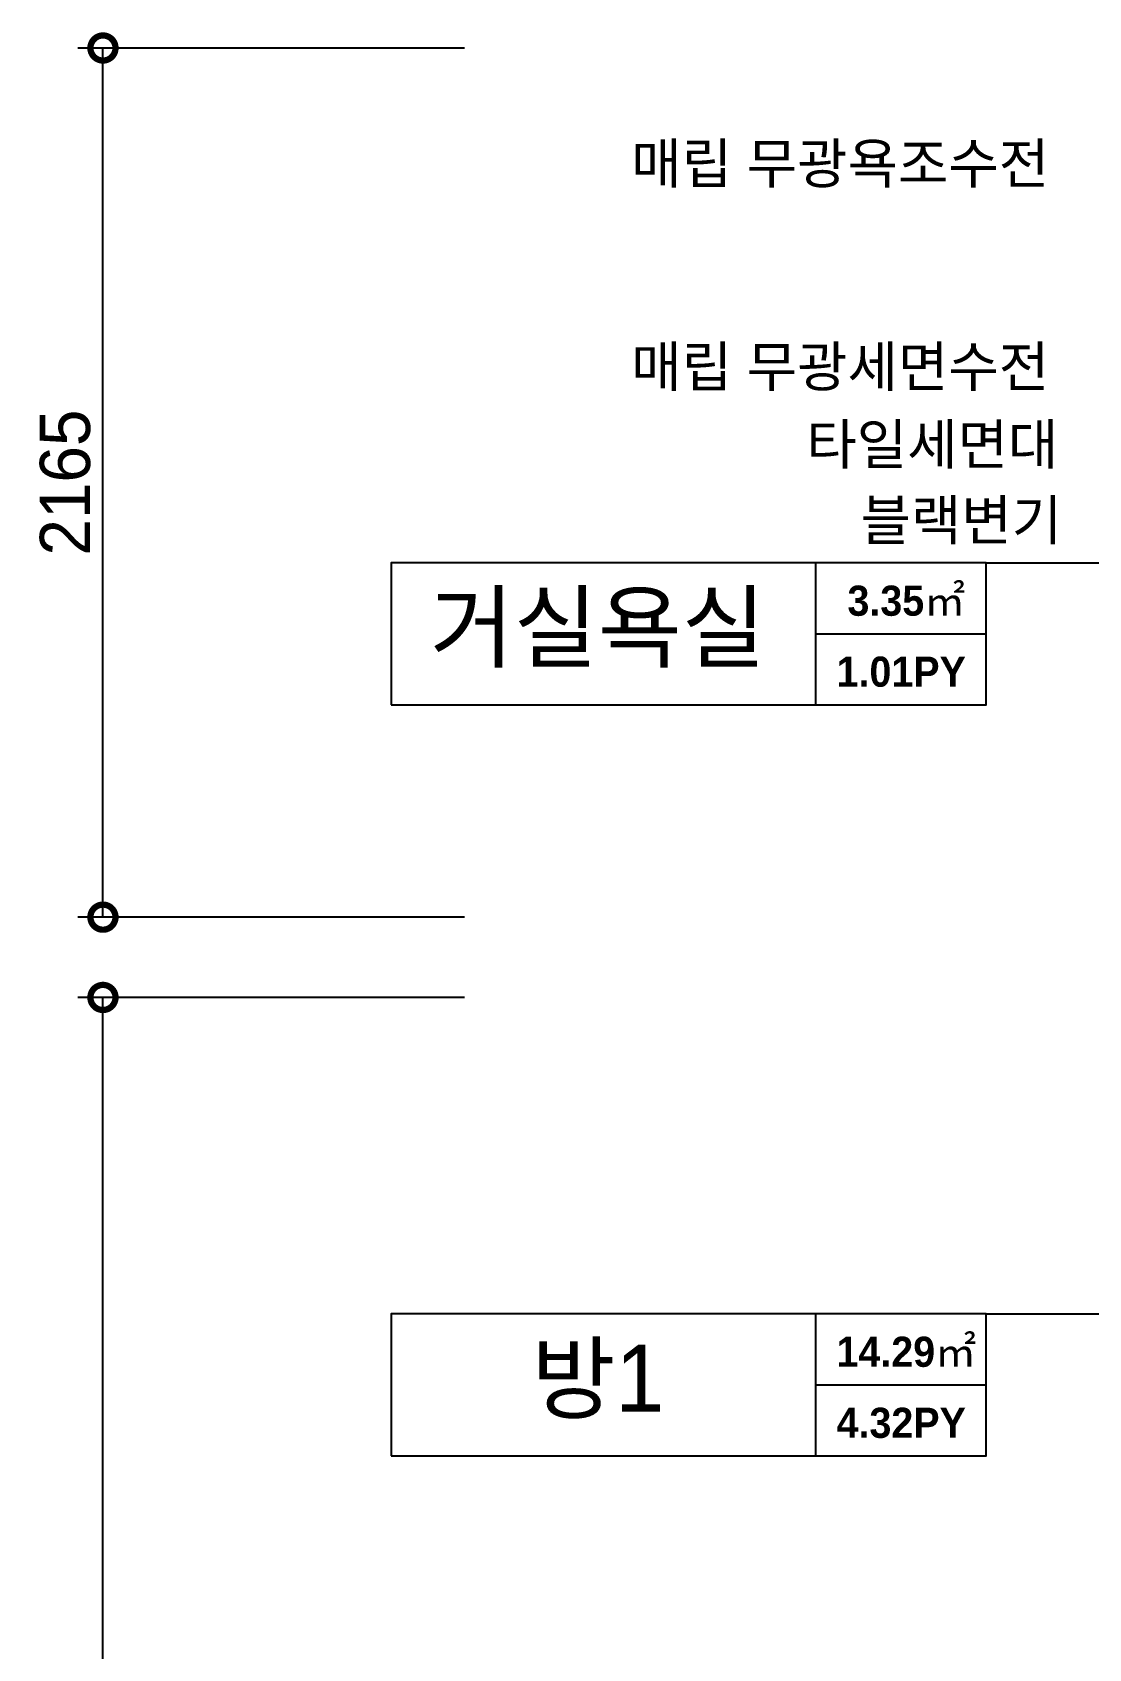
# Model space of a CAD drawing. Header units: millimetres. Extents: x 0 to 460316, y -63250 to 103204.
# Drawn here: x 111287 to 113917, y 59320 to 63346 of the extents above; entities that cross this region are included whole.
import ezdxf
from ezdxf.enums import TextEntityAlignment as Align

# ---------------------------------------------------------------- set-up
doc = ezdxf.new("R2010")
doc.units = ezdxf.units.MM
doc.header["$LTSCALE"] = 25
for name, color, linetype in [('0-ELC TEXT', 7, 'Continuous'), ('03-TEXT', 3, 'Continuous'), ('07-DIM WAL', 5, 'Continuous'), ('설비', 140, 'Continuous')]:
    doc.layers.add(name, color=color, linetype=linetype)
doc.styles.add('넥슨고딕', font='NEXONLv1GothicBold.ttf')
doc.styles.add('스타일1', font='HY울릉도M.TTF')
doc.styles.add('코레일둥고', font='Korail_Round_Gothic_Medium.ttf')
doc.dimstyles.new('50', dxfattribs={"dimscale": 50, "dimtxt": 2.5, "dimasz": 2.5, "dimexe": 1.25, "dimexo": 2, "dimtad": 1, "dimdec": 0, "dimtxsty": '스타일1', "dimblk": 'DOTSMALL', "dimcen": 2.5, "dimclrd": 1, "dimclre": 1, "dimclrt": 2, "dimadec": 0, "dimazin": 0, "dimtfac": 1, "dimtdec": 0, "dimtix": 1, "dimtmove": 0, "dimatfit": 3, "dimldrblk": 'DOTSMALL', "dimfxl": 1.25, "dimarcsym": 0})

# ---------------------------------------------------------------- blocks, each defined once
blk = doc.blocks.new('_DotSmall')
at = {"color": 0, "linetype": 'ByBlock', "const_width": 0.5}
blk.add_lwpolyline([(-0.0625, 0, 1), (0.0625, 0, 1)], format="xyb", close=True, dxfattribs=at)
blk = doc.blocks.new('*D210')
at = {"layer": '07-DIM WAL', "color": 1, "lineweight": -2}
for p, q in [((112362.8, 60942.2), (111400.3, 60942.2)), ((111462.8, 56202.2), (111462.8, 60942.2)), ((112362.8, 56202.2), (111400.3, 56202.2))]:
    blk.add_line(p, q, dxfattribs=at)
at = {"layer": 'Defpoints', "color": 0}
for p in [(111462.8, 60942.2), (112462.8, 60942.2), (112462.8, 56202.2)]:
    blk.add_point(p, dxfattribs=at)
at = {"layer": '07-DIM WAL', "color": 1, "lineweight": -2, "xscale": 125, "yscale": 125, "zscale": 125}
for p, rotation in [((111462.8, 60942.2), 90), ((111462.8, 56202.2), 270)]:
    blk.add_blockref('_DotSmall', p, dxfattribs=dict(at, rotation=rotation))
at = {"layer": '07-DIM WAL', "color": 2, "insert": (111369, 58572.2), "char_height": 125, "attachment_point": 5, "rotation": 90, "style": '스타일1'}
blk.add_mtext('4740', dxfattribs=at)
blk = doc.blocks.new('*D211')
at = {"layer": '07-DIM WAL', "color": 1, "lineweight": -2}
for p, q in [((112362.8, 63307.2), (111400.3, 63307.2)), ((111462.8, 61142.2), (111462.8, 63307.2)), ((112362.8, 61142.2), (111400.3, 61142.2))]:
    blk.add_line(p, q, dxfattribs=at)
at = {"layer": 'Defpoints', "color": 0}
for p in [(111462.8, 63307.2), (112462.8, 63307.2), (112462.8, 61142.2)]:
    blk.add_point(p, dxfattribs=at)
at = {"layer": '07-DIM WAL', "color": 1, "lineweight": -2, "xscale": 125, "yscale": 125, "zscale": 125}
for p, rotation in [((111462.8, 63307.2), 90), ((111462.8, 61142.2), 270)]:
    blk.add_blockref('_DotSmall', p, dxfattribs=dict(at, rotation=rotation))
at = {"layer": '07-DIM WAL', "color": 2, "insert": (111369, 62224.7), "char_height": 125, "attachment_point": 5, "rotation": 90, "style": '스타일1'}
blk.add_mtext('2165', dxfattribs=at)

msp = doc.modelspace()

# ---------------------------------------------------------------- linework, layer by layer
at = {"layer": '0-ELC TEXT'}
for p, q in [((113237.19, 61671.09), (113237.19, 62024.85)), ((113661.89, 62024.85), (115046.06, 62024.85)), ((113237.19, 61847.97), (113661.89, 61847.97)), ((113237.19, 59800.16), (113237.19, 60153.92)), ((113661.89, 60153.92), (115046.06, 60153.92)), ((113237.19, 59977.04), (113661.89, 59977.04))]:
    msp.add_line(p, q, dxfattribs=at)
for points in [[(112179.99, 61671.09), (113661.89, 61671.09), (113661.89, 62024.85), (112179.99, 62024.85)], [(112179.99, 59800.16), (113661.89, 59800.16), (113661.89, 60153.92), (112179.99, 60153.92)]]:
    msp.add_lwpolyline(points, close=True, dxfattribs=at)

# ---------------------------------------------------------------- texts
at = {"layer": '03-TEXT'}
for s, height, style, p in [('거실욕실', 166.667, '코레일둥고', (112694.68, 61781.22)), ('3.35㎡', 75, '넥슨고딕', (113462.85, 61893.06)), ('1.01PY', 75, '넥슨고딕', (113450.03, 61716.18)), ('방1', 166.667, '코레일둥고', (112694.68, 59910.3)), ('14.29㎡', 75, '넥슨고딕', (113462.85, 60022.13)), ('4.32PY', 75, '넥슨고딕', (113450.03, 59845.25))]:
    msp.add_text(s, height=height, dxfattribs=dict(at, style=style)).set_placement(p, align=Align.CENTER)
at = {"layer": '설비', "color": 140, "style": '코레일둥고'}
for s, p in [('매립 무광욕조수전', (112778.03, 62969.58)), ('매립 무광세면수전', (112778.03, 62463.5)), ('타일세면대', (113213.86, 62269.95)), ('블랙변기', (113348.72, 62081.23))]:
    msp.add_text(s, height=100, dxfattribs=at).set_placement(p)

# ---------------------------------------------------------------- dimensions: what is measured, and where the dimension line sits
at = {"layer": '07-DIM WAL'}
for base, p1, p2, picture, middle in [((111462.78, 63307.19), (112462.78, 61142.19), (112462.78, 63307.19), '*D211', (111369.03, 62224.69)), ((111462.78, 60942.19), (112462.78, 56202.19), (112462.78, 60942.19), '*D210', (111369.03, 58572.19))]:
    dim = msp.add_linear_dim(base=base, p1=p1, p2=p2, angle=90, dimstyle='50', dxfattribs=at)
    dim.commit()
    dim.dimension.update_dxf_attribs({"geometry": picture, "text_midpoint": middle})

doc.saveas('drawing.dxf')
